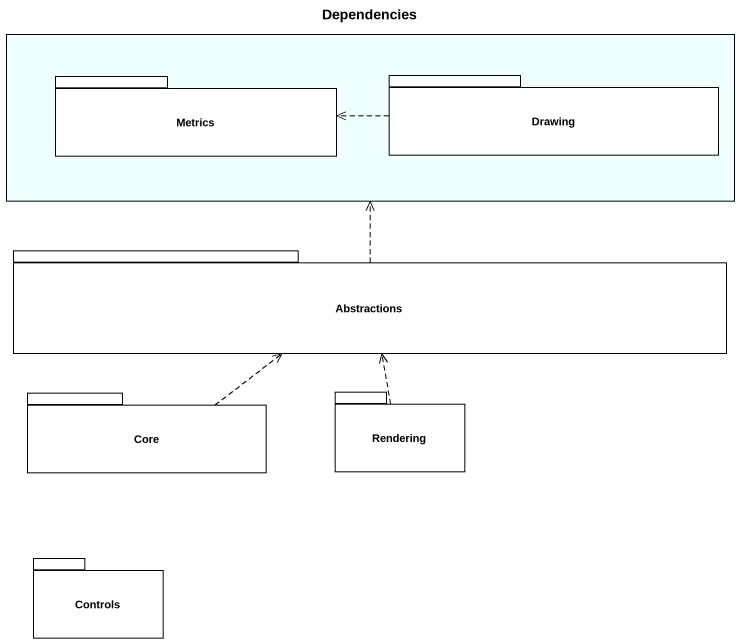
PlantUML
@startuml
title Dependencies
rectangle " " as rectangle1 #F0FFFF {
  package Metrics {
  }
  package Drawing {
  }
}
package Abstractions {
}
package Core {
}
package Rendering {
}
package Controls {
}
Drawing .left.> Metrics
Abstractions .up.> rectangle1
Core .right.> Abstractions
Rendering .up.> Abstractions
@enduml
